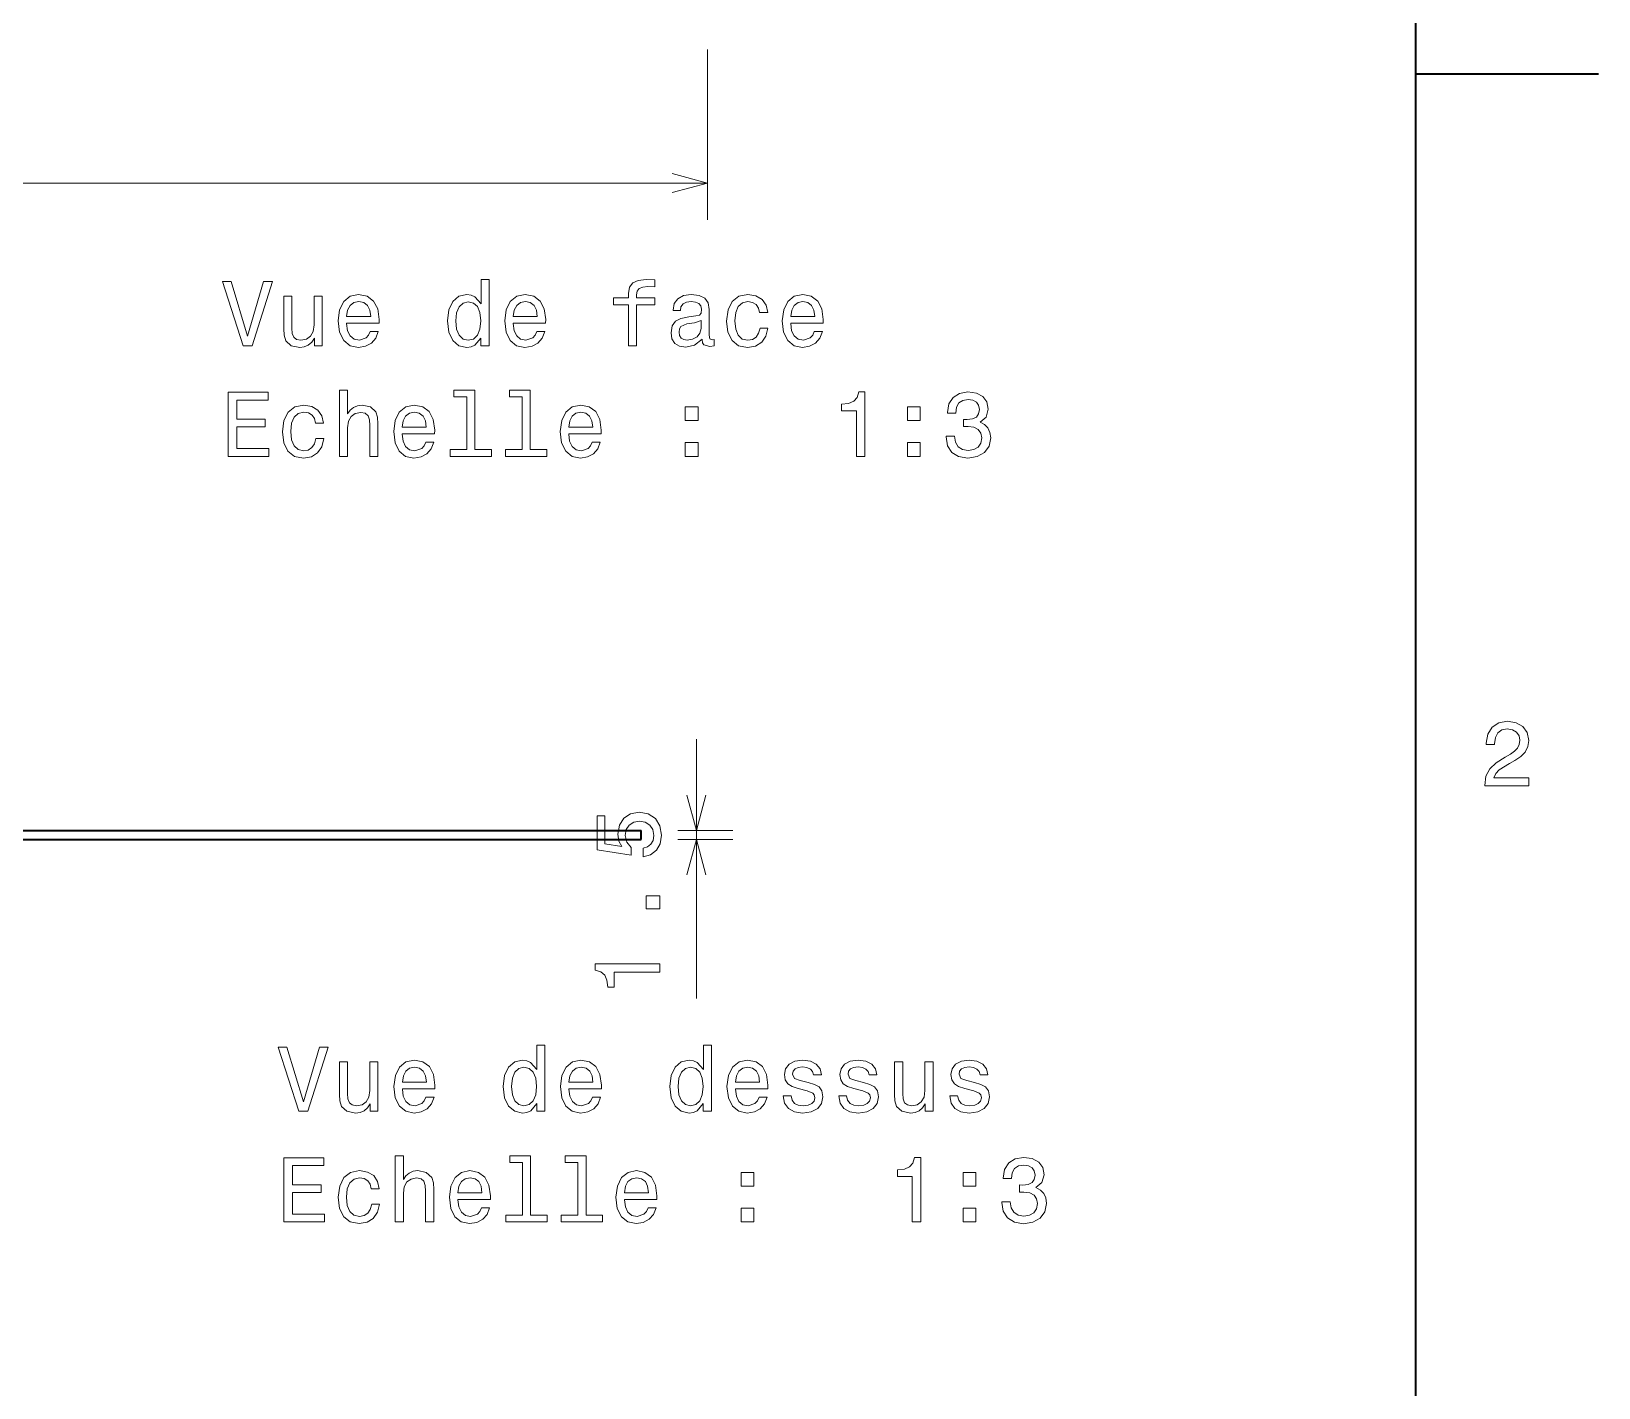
# Model space of a CAD drawing. Extents: x 0 to 210, y 0 to 297.
# Drawn here: x 124.3 to 210, y 76.7 to 150.8 of the extents above; entities that cross this region are included whole.
import ezdxf

# ---------------------------------------------------------------- set-up
doc = ezdxf.new("R2010")
doc.units = 0

msp = doc.modelspace()

# ---------------------------------------------------------------- linework, layer by layer
at = {"color": 7, "lineweight": 35}
for p, q in [((200, 10), (200, 287)), ((37.637325, 107.123825), (157.637329, 107.123825)), ((37.637325, 106.623825), (157.637329, 106.623825))]:
    msp.add_line(p, q, dxfattribs=at)
at = {"color": 3, "lineweight": 13, "ltscale": 0.232464}
msp.add_line((161.255692, 149.817017), (161.255692, 140.518463), dxfattribs=at)
at = {"color": 7, "lineweight": 35, "ltscale": 0.25}
msp.add_line((200, 148.5), (210, 148.5), dxfattribs=at)
at = {"color": 3, "lineweight": 13}
msp.add_line((41.255684, 142.518463), (161.255692, 142.518463), dxfattribs=at)
at = {"color": 3, "lineweight": 13, "ltscale": 0.354579}
msp.add_line((160.650024, 97.940681), (160.650024, 112.123825), dxfattribs=at)
at = {"color": 7, "lineweight": 35, "ltscale": 0.0125}
msp.add_line((157.637329, 106.623825), (157.637329, 107.123825), dxfattribs=at)
at = {"color": 3, "lineweight": 13, "ltscale": 0.075317}
for p, q in [((159.637329, 107.123825), (162.650024, 107.123825)), ((159.637329, 106.623825), (162.650024, 106.623825))]:
    msp.add_line(p, q, dxfattribs=at)
at = {"color": 3, "lineweight": 13}
for points in [[(159.323837, 142.000824), (161.255692, 142.518463), (159.323837, 143.036102)], [(160.132385, 109.055679), (160.650024, 107.123825), (161.167664, 109.055679)], [(161.167664, 104.691971), (160.650024, 106.623825), (160.132385, 104.691971)]]:
    msp.add_lwpolyline(points, dxfattribs=at)
at = {"color": 7, "lineweight": 13}
for points in [[(148.871445, 134.045654), (148.871445, 133.62706), (149.315247, 133.62706), (149.315247, 137.248093), (148.87648, 137.248093), (148.87648, 135.921722), (148.538589, 136.305008), (148.331818, 136.395798), (148.094788, 136.431091), (147.666107, 136.330231), (147.333252, 136.047806), (147.116394, 135.593918), (147.040756, 134.983688), (147.116394, 134.373459), (147.333252, 133.91452), (147.666107, 133.62706), (148.094788, 133.531235), (148.331818, 133.566544), (148.543625, 133.657318)], [(156.930511, 135.866257), (156.930511, 133.62706), (157.374329, 133.62706), (157.374329, 135.866257), (158.382965, 135.866257), (158.382965, 136.244492), (157.374329, 136.244492), (157.374329, 136.410919), (157.409622, 136.612656), (157.52562, 136.748825), (157.722305, 136.829514), (158.00473, 136.859772), (158.382965, 136.8396), (158.382965, 137.222885), (157.90387, 137.248093), (157.470154, 137.202713), (157.167557, 137.066544), (156.985992, 136.829514), (156.930511, 136.491608), (156.930511, 136.244492), (156.118561, 136.244492), (156.118561, 135.866257)], [(136.984558, 137.132111), (136.107025, 134.15155), (135.2043, 137.132111), (134.725189, 137.132111), (135.854874, 133.62706), (136.359192, 133.62706), (137.463654, 137.132111)], [(140.186996, 136.335266), (139.743195, 136.335266), (139.743195, 134.771866), (139.692764, 134.408768), (139.546509, 134.146515), (139.319565, 133.985123), (139.022018, 133.934692), (138.784988, 133.975037), (138.633682, 134.096085), (138.547958, 134.302856), (138.527786, 134.595352), (138.527786, 136.335266), (138.083984, 136.335266), (138.083984, 134.555008), (138.099106, 134.196945), (138.194931, 133.899399), (138.487442, 133.62706), (138.956451, 133.531235), (139.208618, 133.566544), (139.425476, 133.657318), (139.612076, 133.81366), (139.763367, 134.040604), (139.763367, 133.62706), (140.186996, 133.62706)], [(141.523453, 134.85257), (143.298676, 134.85257), (143.303711, 135.059341), (143.223022, 135.639313), (143.001129, 136.073029), (142.648102, 136.335266), (142.179077, 136.431091), (141.720139, 136.330231), (141.367111, 136.047806), (141.140167, 135.588882), (141.059479, 134.983688), (141.135132, 134.363373), (141.362076, 133.909485), (141.710052, 133.62706), (142.16394, 133.531235), (142.557312, 133.596802), (142.880081, 133.768265), (143.117111, 134.040604), (143.253281, 134.403717), (142.814529, 134.403717), (142.72374, 134.201981), (142.592621, 134.05069), (142.219421, 133.929657), (141.931961, 133.985123), (141.715103, 134.161636), (141.573883, 134.449112), (141.523453, 134.837433)], [(150.631531, 134.85257), (152.406738, 134.85257), (152.411789, 135.059341), (152.3311, 135.639313), (152.109192, 136.073029), (151.756165, 136.335266), (151.28714, 136.431091), (150.828217, 136.330231), (150.475189, 136.047806), (150.248245, 135.588882), (150.167557, 134.983688), (150.243195, 134.363373), (150.470139, 133.909485), (150.81813, 133.62706), (151.272018, 133.531235), (151.66539, 133.596802), (151.988159, 133.768265), (152.225189, 134.040604), (152.361359, 134.403717), (151.922592, 134.403717), (151.831818, 134.201981), (151.700684, 134.05069), (151.327499, 133.929657), (151.040024, 133.985123), (150.823166, 134.161636), (150.681961, 134.449112), (150.631531, 134.837433)], [(160.960052, 133.980087), (160.960052, 133.964951), (160.985275, 133.793488), (161.060928, 133.672455), (161.378647, 133.57663), (161.625763, 133.616974), (161.625763, 133.959915), (161.519852, 133.944778), (161.378647, 134.010345), (161.353424, 134.212082), (161.353424, 135.61409), (161.292908, 135.972168), (161.116394, 136.224319), (160.808762, 136.375626), (160.375046, 136.431091), (159.951416, 136.370575), (159.638733, 136.199112), (159.442047, 135.931808), (159.37648, 135.578796), (159.37648, 135.548523), (159.774902, 135.548523), (159.810196, 135.760345), (159.921158, 135.911636), (160.102707, 136.002426), (160.359909, 136.03772), (160.607025, 136.012512), (160.783539, 135.936859), (160.88945, 135.80574), (160.924759, 135.624176), (160.904587, 135.412369), (160.823883, 135.306458), (160.622162, 135.256027), (160.243927, 135.215683), (159.810196, 135.124893), (159.502563, 134.963516), (159.321014, 134.711349), (159.265533, 134.33815), (159.315964, 134.005295), (159.472305, 133.758179), (159.724472, 133.601837), (160.072449, 133.546371), (160.541473, 133.652283)], [(164.112076, 135.437576), (164.550842, 135.437576), (164.460052, 135.841034), (164.243195, 136.158768), (163.905304, 136.355453), (163.466537, 136.431091), (162.982391, 136.330231), (162.614227, 136.047806), (162.382248, 135.588882), (162.301559, 134.973602), (162.377197, 134.363373), (162.604156, 133.909485), (162.962219, 133.62706), (163.451416, 133.531235), (163.885132, 133.606888), (164.223022, 133.818695), (164.455017, 134.15155), (164.555878, 134.595352), (164.132248, 134.595352), (164.056595, 134.312943), (163.91539, 134.10112), (163.713654, 133.970001), (163.466537, 133.929657), (163.158905, 133.995209), (162.936996, 134.196945), (162.800842, 134.52475), (162.755447, 134.988739), (162.800842, 135.442627), (162.942047, 135.770432), (163.168991, 135.972168), (163.466537, 136.04277), (163.72879, 135.997375), (163.925476, 135.881378), (164.056595, 135.689743)], [(165.811646, 134.85257), (167.586853, 134.85257), (167.591904, 135.059341), (167.5112, 135.639313), (167.289307, 136.073029), (166.936279, 136.335266), (166.467255, 136.431091), (166.008331, 136.330231), (165.655304, 136.047806), (165.42836, 135.588882), (165.347656, 134.983688), (165.423309, 134.363373), (165.650253, 133.909485), (165.998245, 133.62706), (166.452133, 133.531235), (166.845505, 133.596802), (167.168274, 133.768265), (167.405304, 134.040604), (167.541473, 134.403717), (167.102707, 134.403717), (167.011932, 134.201981), (166.880798, 134.05069), (166.507599, 133.929657), (166.220139, 133.985123), (166.003281, 134.161636), (165.862076, 134.449112), (165.811646, 134.837433)], [(141.523453, 135.225769), (141.578934, 135.573746), (141.715103, 135.830948), (141.921875, 135.987289), (142.194214, 136.04277), (142.461502, 135.987289), (142.668274, 135.830948), (142.794357, 135.573746), (142.839737, 135.225769)], [(148.170425, 136.032684), (148.462936, 135.962067), (148.684845, 135.765381), (148.815964, 135.437576), (148.866394, 134.983688), (148.815964, 134.52475), (148.684845, 134.196945), (148.462936, 133.995209), (148.170425, 133.929657), (147.893051, 133.995209), (147.681244, 134.196945), (147.540024, 134.5298), (147.494644, 134.983688), (147.540024, 135.432541), (147.681244, 135.760345), (147.893051, 135.962067)], [(150.631531, 135.225769), (150.686996, 135.573746), (150.823166, 135.830948), (151.029938, 135.987289), (151.302277, 136.04277), (151.569565, 135.987289), (151.776337, 135.830948), (151.90242, 135.573746), (151.947815, 135.225769)], [(165.811646, 135.225769), (165.867111, 135.573746), (166.003281, 135.830948), (166.210052, 135.987289), (166.482391, 136.04277), (166.74968, 135.987289), (166.956451, 135.830948), (167.082535, 135.573746), (167.12793, 135.225769)], [(160.909622, 134.57518), (160.849106, 134.312943), (160.687729, 134.111206), (160.445648, 133.980087), (160.148102, 133.934692), (159.956451, 133.959915), (159.820282, 134.040604), (159.734558, 134.181808), (159.709335, 134.378494), (159.729507, 134.555008), (159.810196, 134.681091), (160.132965, 134.822311), (160.541473, 134.882828), (160.909622, 135.00386)], [(141.135132, 127.580231), (141.578934, 127.580231), (141.578934, 129.143631), (141.624329, 129.501694), (141.770569, 129.763947), (141.997528, 129.925339), (142.30011, 129.985855), (142.542191, 129.935425), (142.693481, 129.799255), (142.769135, 129.572311), (142.794357, 129.269714), (142.794357, 127.580231), (143.238159, 127.580231), (143.238159, 129.360489), (143.217987, 129.718567), (143.127197, 130.016113), (142.829651, 130.288437), (142.365677, 130.384262), (142.11351, 130.348969), (141.896652, 130.253143), (141.715103, 130.101837), (141.578934, 129.895065), (141.578934, 131.201263), (141.135132, 131.201263)], [(148.089737, 130.828064), (148.089737, 127.95343), (147.17691, 127.95343), (147.17691, 127.580231), (149.44133, 127.580231), (149.44133, 127.95343), (148.533539, 127.95343), (148.533539, 131.201263), (147.393768, 131.201263), (147.393768, 130.828064)], [(151.125763, 130.828064), (151.125763, 127.95343), (150.212936, 127.95343), (150.212936, 127.580231), (152.477356, 127.580231), (152.477356, 127.95343), (151.569565, 127.95343), (151.569565, 131.201263), (150.429794, 131.201263), (150.429794, 130.828064)], [(135.047958, 127.580231), (137.266968, 127.580231), (137.266968, 128.00386), (135.511932, 128.00386), (135.511932, 129.189026), (137.075333, 129.189026), (137.075333, 129.607605), (135.511932, 129.607605), (135.511932, 130.656601), (137.226624, 130.656601), (137.226624, 131.080231), (135.047958, 131.080231)], [(139.823883, 129.390747), (140.26265, 129.390747), (140.171875, 129.794205), (139.955017, 130.111938), (139.617111, 130.308624), (139.17836, 130.384262), (138.694214, 130.283401), (138.32605, 130.000977), (138.09407, 129.542053), (138.013367, 128.926773), (138.08902, 128.316544), (138.315964, 127.862648), (138.674042, 127.580231), (139.163223, 127.484413), (139.596939, 127.560059), (139.934845, 127.771873), (140.166824, 128.104721), (140.2677, 128.548523), (139.84407, 128.548523), (139.768417, 128.266113), (139.627197, 128.054291), (139.425476, 127.923172), (139.17836, 127.882828), (138.870728, 127.948387), (138.648819, 128.150116), (138.51265, 128.477921), (138.467255, 128.941895), (138.51265, 129.395798), (138.653854, 129.723602), (138.880814, 129.925339), (139.17836, 129.995941), (139.440598, 129.950546), (139.637299, 129.834549), (139.768417, 129.642914)], [(144.559479, 128.80574), (146.334702, 128.80574), (146.339737, 129.012512), (146.259048, 129.592484), (146.03714, 130.026199), (145.684128, 130.288437), (145.215103, 130.384262), (144.756165, 130.283401), (144.403137, 130.000977), (144.176193, 129.542053), (144.095505, 128.936859), (144.171158, 128.316544), (144.398102, 127.862648), (144.746078, 127.580231), (145.199966, 127.484413), (145.593338, 127.549973), (145.916107, 127.721443), (146.153137, 127.993774), (146.289307, 128.356888), (145.850555, 128.356888), (145.759766, 128.155151), (145.628647, 128.00386), (145.255447, 127.882828), (144.967987, 127.938301), (144.751129, 128.114807), (144.609909, 128.402283), (144.559479, 128.790604)], [(153.667557, 128.80574), (155.442764, 128.80574), (155.447815, 129.012512), (155.367126, 129.592484), (155.145218, 130.026199), (154.792191, 130.288437), (154.323166, 130.384262), (153.864243, 130.283401), (153.511215, 130.000977), (153.284271, 129.542053), (153.203568, 128.936859), (153.279221, 128.316544), (153.506165, 127.862648), (153.854156, 127.580231), (154.308044, 127.484413), (154.701416, 127.549973), (155.024185, 127.721443), (155.261215, 127.993774), (155.397369, 128.356888), (154.958618, 128.356888), (154.867844, 128.155151), (154.73671, 128.00386), (154.36351, 127.882828), (154.07605, 127.938301), (153.859192, 128.114807), (153.717987, 128.402283), (153.667557, 128.790604)], [(169.412506, 127.580231), (169.871429, 127.580231), (169.871429, 131.105453), (169.528503, 131.105453), (169.437714, 130.797806), (169.256165, 130.591034), (168.97879, 130.470001), (168.595505, 130.429657), (168.595505, 130.071579), (169.412506, 130.071579)], [(174.304443, 128.679657), (174.304443, 128.644348), (174.385132, 128.160202), (174.622162, 127.797089), (174.995361, 127.565102), (175.489594, 127.479362), (176.014084, 127.565102), (176.407455, 127.787003), (176.659622, 128.14003), (176.750397, 128.593918), (176.710052, 128.891464), (176.599106, 129.133545), (176.417542, 129.320145), (176.175476, 129.456314), (176.503281, 129.728653), (176.619278, 130.162369), (176.543625, 130.55574), (176.326767, 130.853287), (175.97374, 131.039886), (175.489594, 131.105453), (175.035706, 131.02475), (174.687714, 130.802856), (174.46077, 130.449829), (174.385132, 129.980804), (174.385132, 129.945511), (174.833969, 129.945511), (174.874313, 130.268265), (175.005447, 130.500259), (175.217255, 130.641464), (175.514801, 130.691895), (175.777054, 130.65155), (175.968704, 130.545654), (176.084686, 130.374176), (176.130081, 130.142197), (176.084686, 129.895065), (175.963654, 129.728653), (175.751831, 129.627777), (175.464371, 129.597519), (175.267685, 129.60257), (175.267685, 129.204147), (175.514801, 129.214233), (175.832535, 129.168854), (176.069565, 129.047806), (176.21077, 128.85112), (176.2612, 128.593918), (176.205734, 128.301407), (176.059479, 128.084549), (175.827484, 127.948387), (175.519852, 127.903), (175.202133, 127.95343), (174.970139, 128.104721), (174.823883, 128.346802), (174.768402, 128.679657)], [(144.559479, 129.17894), (144.61496, 129.526917), (144.751129, 129.784119), (144.957901, 129.94046), (145.230225, 129.995941), (145.497528, 129.94046), (145.7043, 129.784119), (145.830368, 129.526917), (145.875763, 129.17894)], [(153.667557, 129.17894), (153.723022, 129.526917), (153.859192, 129.784119), (154.065964, 129.94046), (154.338303, 129.995941), (154.605591, 129.94046), (154.812363, 129.784119), (154.938446, 129.526917), (154.983826, 129.17894)], [(160.047241, 129.537003), (160.743195, 129.537003), (160.743195, 130.288437), (160.047241, 130.288437)], [(172.191315, 129.537003), (172.887283, 129.537003), (172.887283, 130.288437), (172.191315, 130.288437)], [(160.047241, 127.580231), (160.743195, 127.580231), (160.743195, 128.331665), (160.047241, 128.331665)], [(172.191315, 127.580231), (172.887283, 127.580231), (172.887283, 128.331665), (172.191315, 128.331665)], [(203.769455, 109.566788), (206.175079, 109.566788), (206.175079, 110.000504), (204.273788, 110.000504), (204.379684, 110.237534), (204.561249, 110.434219), (205.121048, 110.79229), (205.418594, 110.943588), (205.75145, 111.160446), (205.98848, 111.412613), (206.124649, 111.710159), (206.175079, 112.048058), (206.08934, 112.471687), (205.85231, 112.804543), (205.489197, 113.016357), (205.020172, 113.092003), (204.536026, 113.006271), (204.167877, 112.769234), (203.930847, 112.390999), (203.850143, 111.891716), (203.850143, 111.821114), (204.309082, 111.821114), (204.309082, 111.861458), (204.354477, 112.204399), (204.490646, 112.456558), (204.707504, 112.617943), (204.994965, 112.673416), (205.287476, 112.622986), (205.504333, 112.496902), (205.645538, 112.300217), (205.695969, 112.053101), (205.660675, 111.821114), (205.56485, 111.624428), (205.403458, 111.452957), (205.181564, 111.301659), (204.884018, 111.140274), (204.389771, 110.827591), (204.041794, 110.494743), (203.835022, 110.091286), (203.769455, 109.581917)], [(140.032867, 95.27224), (139.155334, 92.291695), (138.252609, 95.27224), (137.773499, 95.27224), (138.903183, 91.767197), (139.407501, 91.767197), (140.511963, 95.27224)], [(151.919754, 92.185783), (151.919754, 91.767197), (152.363556, 91.767197), (152.363556, 95.388237), (151.924789, 95.388237), (151.924789, 94.061867), (151.586899, 94.445152), (151.380127, 94.535927), (151.143097, 94.571228), (150.714417, 94.470367), (150.381561, 94.187943), (150.164703, 93.734055), (150.089066, 93.123825), (150.164703, 92.513596), (150.381561, 92.054657), (150.714417, 91.767197), (151.143097, 91.671379), (151.380127, 91.70668), (151.591934, 91.797455)], [(161.027817, 92.185783), (161.027817, 91.767197), (161.471619, 91.767197), (161.471619, 95.388237), (161.032867, 95.388237), (161.032867, 94.061867), (160.694962, 94.445152), (160.48819, 94.535927), (160.25116, 94.571228), (159.822495, 94.470367), (159.489639, 94.187943), (159.272781, 93.734055), (159.197128, 93.123825), (159.272781, 92.513596), (159.489639, 92.054657), (159.822495, 91.767197), (160.25116, 91.671379), (160.48819, 91.70668), (160.700012, 91.797455)], [(143.235306, 94.47541), (142.791504, 94.47541), (142.791504, 92.91201), (142.741074, 92.548897), (142.594818, 92.286652), (142.367874, 92.125267), (142.070328, 92.074837), (141.833298, 92.115181), (141.681992, 92.236214), (141.596268, 92.442986), (141.576096, 92.735497), (141.576096, 94.47541), (141.132294, 94.47541), (141.132294, 92.695152), (141.147415, 92.337082), (141.24324, 92.039528), (141.535751, 91.767197), (142.004761, 91.671379), (142.256927, 91.70668), (142.473785, 91.797455), (142.660385, 91.953796), (142.811676, 92.18074), (142.811676, 91.767197), (143.235306, 91.767197)], [(144.571762, 92.992699), (146.346985, 92.992699), (146.35202, 93.199471), (146.271332, 93.779442), (146.049438, 94.213165), (145.696411, 94.47541), (145.227386, 94.571228), (144.768448, 94.470367), (144.415421, 94.187943), (144.188477, 93.729012), (144.107788, 93.123825), (144.183441, 92.50351), (144.410385, 92.049614), (144.758362, 91.767197), (145.21225, 91.671379), (145.605621, 91.736938), (145.928391, 91.908409), (146.165421, 92.18074), (146.30159, 92.543854), (145.862839, 92.543854), (145.772049, 92.342125), (145.64093, 92.190826), (145.267731, 92.069794), (144.98027, 92.125267), (144.763412, 92.301781), (144.622192, 92.589241), (144.571762, 92.97757)], [(153.67984, 92.992699), (155.455048, 92.992699), (155.460098, 93.199471), (155.37941, 93.779442), (155.157501, 94.213165), (154.804474, 94.47541), (154.335449, 94.571228), (153.876526, 94.470367), (153.523499, 94.187943), (153.296555, 93.729012), (153.215866, 93.123825), (153.291504, 92.50351), (153.518448, 92.049614), (153.86644, 91.767197), (154.320328, 91.671379), (154.713699, 91.736938), (155.036469, 91.908409), (155.273499, 92.18074), (155.409668, 92.543854), (154.970901, 92.543854), (154.880127, 92.342125), (154.748993, 92.190826), (154.375809, 92.069794), (154.088333, 92.125267), (153.871475, 92.301781), (153.73027, 92.589241), (153.67984, 92.97757)], [(162.787903, 92.992699), (164.563126, 92.992699), (164.568161, 93.199471), (164.487473, 93.779442), (164.265564, 94.213165), (163.912552, 94.47541), (163.443527, 94.571228), (162.984589, 94.470367), (162.631561, 94.187943), (162.404617, 93.729012), (162.323929, 93.123825), (162.399582, 92.50351), (162.626526, 92.049614), (162.974503, 91.767197), (163.428391, 91.671379), (163.821762, 91.736938), (164.144531, 91.908409), (164.381561, 92.18074), (164.517731, 92.543854), (164.078979, 92.543854), (163.98819, 92.342125), (163.857071, 92.190826), (163.483871, 92.069794), (163.196411, 92.125267), (162.979553, 92.301781), (162.838333, 92.589241), (162.787903, 92.97757)], [(166.761963, 93.345726), (166.333298, 93.446594), (166.015564, 93.562584), (165.909668, 93.799614), (165.939926, 93.966042), (166.045837, 94.087082), (166.2173, 94.162727), (166.464417, 94.192986), (166.701447, 94.162727), (166.888046, 94.071953), (167.009094, 93.935783), (167.059525, 93.754227), (167.49324, 93.754227), (167.49324, 93.764313), (167.417587, 94.092125), (167.210815, 94.349327), (166.888046, 94.510712), (166.464417, 94.571228), (166.035736, 94.510712), (165.723068, 94.344284), (165.526382, 94.097168), (165.465851, 93.784485), (165.511246, 93.481895), (165.652466, 93.270081), (165.884445, 93.118782), (166.222351, 93.012871), (166.716583, 92.891838), (167.019165, 92.765755), (167.099869, 92.664894), (167.130127, 92.513596), (167.084732, 92.326996), (166.963699, 92.185783), (166.767014, 92.095009), (166.504761, 92.064751), (166.227386, 92.095009), (166.025665, 92.200912), (165.889496, 92.372383), (165.834015, 92.609413), (165.405334, 92.609413), (165.475952, 92.205956), (165.682724, 91.913452), (166.010529, 91.736938), (166.464417, 91.671379), (166.938477, 91.736938), (167.286469, 91.913452), (167.498276, 92.195869), (167.573929, 92.564026), (167.518448, 92.881752), (167.362106, 93.09861), (167.104904, 93.239822)], [(169.797989, 93.345726), (169.369324, 93.446594), (169.05159, 93.562584), (168.945679, 93.799614), (168.975952, 93.966042), (169.081848, 94.087082), (169.253326, 94.162727), (169.500443, 94.192986), (169.737473, 94.162727), (169.924072, 94.071953), (170.045105, 93.935783), (170.095551, 93.754227), (170.529266, 93.754227), (170.529266, 93.764313), (170.453613, 94.092125), (170.246841, 94.349327), (169.924072, 94.510712), (169.500443, 94.571228), (169.071762, 94.510712), (168.759094, 94.344284), (168.562408, 94.097168), (168.501877, 93.784485), (168.547272, 93.481895), (168.688477, 93.270081), (168.920471, 93.118782), (169.258362, 93.012871), (169.752594, 92.891838), (170.055191, 92.765755), (170.135895, 92.664894), (170.166138, 92.513596), (170.120758, 92.326996), (169.999725, 92.185783), (169.80304, 92.095009), (169.540787, 92.064751), (169.263412, 92.095009), (169.061676, 92.200912), (168.925507, 92.372383), (168.870041, 92.609413), (168.44136, 92.609413), (168.511963, 92.205956), (168.718735, 91.913452), (169.046555, 91.736938), (169.500443, 91.671379), (169.974503, 91.736938), (170.322479, 91.913452), (170.534302, 92.195869), (170.609955, 92.564026), (170.554474, 92.881752), (170.398132, 93.09861), (170.14093, 93.239822)], [(173.595535, 94.47541), (173.151733, 94.47541), (173.151733, 92.91201), (173.101303, 92.548897), (172.955048, 92.286652), (172.728104, 92.125267), (172.430557, 92.074837), (172.193527, 92.115181), (172.042221, 92.236214), (171.956482, 92.442986), (171.93631, 92.735497), (171.93631, 94.47541), (171.492523, 94.47541), (171.492523, 92.695152), (171.507645, 92.337082), (171.60347, 92.039528), (171.895966, 91.767197), (172.36499, 91.671379), (172.617157, 91.70668), (172.834015, 91.797455), (173.020615, 91.953796), (173.171906, 92.18074), (173.171906, 91.767197), (173.595535, 91.767197)], [(175.870041, 93.345726), (175.44136, 93.446594), (175.123642, 93.562584), (175.017731, 93.799614), (175.047989, 93.966042), (175.1539, 94.087082), (175.325363, 94.162727), (175.572479, 94.192986), (175.809509, 94.162727), (175.996124, 94.071953), (176.117157, 93.935783), (176.167587, 93.754227), (176.601303, 93.754227), (176.601303, 93.764313), (176.52565, 94.092125), (176.318878, 94.349327), (175.996124, 94.510712), (175.572479, 94.571228), (175.143814, 94.510712), (174.831131, 94.344284), (174.634445, 94.097168), (174.573929, 93.784485), (174.619324, 93.481895), (174.760529, 93.270081), (174.992508, 93.118782), (175.330414, 93.012871), (175.824646, 92.891838), (176.127243, 92.765755), (176.207932, 92.664894), (176.23819, 92.513596), (176.19281, 92.326996), (176.071762, 92.185783), (175.875076, 92.095009), (175.612823, 92.064751), (175.335449, 92.095009), (175.133728, 92.200912), (174.997559, 92.372383), (174.942078, 92.609413), (174.513412, 92.609413), (174.584015, 92.205956), (174.790787, 91.913452), (175.118591, 91.736938), (175.572479, 91.671379), (176.046539, 91.736938), (176.394531, 91.913452), (176.606354, 92.195869), (176.681992, 92.564026), (176.626526, 92.881752), (176.470184, 93.09861), (176.212982, 93.239822)], [(144.571762, 93.365898), (144.627243, 93.713882), (144.763412, 93.971085), (144.970184, 94.127426), (145.242523, 94.182899), (145.509811, 94.127426), (145.716583, 93.971085), (145.842667, 93.713882), (145.888046, 93.365898)], [(151.218735, 94.172813), (151.511246, 94.102211), (151.733154, 93.905525), (151.864273, 93.577713), (151.914703, 93.123825), (151.864273, 92.664894), (151.733154, 92.337082), (151.511246, 92.135353), (151.218735, 92.069794), (150.94136, 92.135353), (150.729553, 92.337082), (150.588333, 92.669937), (150.542953, 93.123825), (150.588333, 93.57267), (150.729553, 93.900482), (150.94136, 94.102211)], [(153.67984, 93.365898), (153.735306, 93.713882), (153.871475, 93.971085), (154.078247, 94.127426), (154.350586, 94.182899), (154.617874, 94.127426), (154.824646, 93.971085), (154.950729, 93.713882), (154.996124, 93.365898)], [(160.326813, 94.172813), (160.619324, 94.102211), (160.841217, 93.905525), (160.972351, 93.577713), (161.022781, 93.123825), (160.972351, 92.664894), (160.841217, 92.337082), (160.619324, 92.135353), (160.326813, 92.069794), (160.049438, 92.135353), (159.837616, 92.337082), (159.696411, 92.669937), (159.651016, 93.123825), (159.696411, 93.57267), (159.837616, 93.900482), (160.049438, 94.102211)], [(162.787903, 93.365898), (162.843384, 93.713882), (162.979553, 93.971085), (163.186325, 94.127426), (163.458649, 94.182899), (163.725952, 94.127426), (163.932724, 93.971085), (164.058807, 93.713882), (164.104187, 93.365898)], [(138.096268, 85.720367), (140.315277, 85.720367), (140.315277, 86.143997), (138.560242, 86.143997), (138.560242, 87.329155), (140.123642, 87.329155), (140.123642, 87.747742), (138.560242, 87.747742), (138.560242, 88.796738), (140.274933, 88.796738), (140.274933, 89.220367), (138.096268, 89.220367)], [(144.183441, 85.720367), (144.627243, 85.720367), (144.627243, 87.283768), (144.672638, 87.641838), (144.818878, 87.904083), (145.045837, 88.065468), (145.348419, 88.125984), (145.5905, 88.075554), (145.741791, 87.939384), (145.817444, 87.71244), (145.842667, 87.409851), (145.842667, 85.720367), (146.286469, 85.720367), (146.286469, 87.500626), (146.266296, 87.858696), (146.175507, 88.15625), (145.87796, 88.428581), (145.413986, 88.524399), (145.161819, 88.489098), (144.944962, 88.39328), (144.763412, 88.241982), (144.627243, 88.03521), (144.627243, 89.341408), (144.183441, 89.341408)], [(151.138046, 88.968208), (151.138046, 86.093567), (150.22522, 86.093567), (150.22522, 85.720367), (152.489639, 85.720367), (152.489639, 86.093567), (151.581848, 86.093567), (151.581848, 89.341408), (150.442078, 89.341408), (150.442078, 88.968208)], [(154.174072, 88.968208), (154.174072, 86.093567), (153.261246, 86.093567), (153.261246, 85.720367), (155.525665, 85.720367), (155.525665, 86.093567), (154.617874, 86.093567), (154.617874, 89.341408), (153.478104, 89.341408), (153.478104, 88.968208)], [(172.460815, 85.720367), (172.919739, 85.720367), (172.919739, 89.245583), (172.576813, 89.245583), (172.486023, 88.93795), (172.304474, 88.731171), (172.0271, 88.610138), (171.643814, 88.569794), (171.643814, 88.211723), (172.460815, 88.211723)], [(177.352753, 86.819794), (177.352753, 86.784485), (177.433441, 86.300339), (177.670471, 85.937225), (178.043671, 85.705238), (178.537903, 85.619499), (179.062393, 85.705238), (179.455765, 85.927139), (179.707932, 86.280167), (179.798706, 86.734055), (179.758362, 87.031609), (179.647415, 87.273682), (179.465851, 87.460281), (179.223785, 87.596451), (179.55159, 87.868782), (179.667587, 88.302498), (179.591934, 88.695869), (179.375076, 88.993423), (179.022049, 89.180023), (178.537903, 89.245583), (178.084015, 89.164894), (177.736023, 88.942993), (177.509079, 88.589966), (177.433441, 88.120941), (177.433441, 88.08564), (177.882278, 88.08564), (177.922623, 88.408409), (178.053757, 88.640396), (178.265564, 88.781609), (178.56311, 88.832039), (178.825363, 88.791695), (179.017014, 88.685783), (179.132996, 88.514313), (179.178391, 88.282326), (179.132996, 88.03521), (179.011963, 87.868782), (178.80014, 87.767921), (178.51268, 87.737656), (178.315994, 87.742699), (178.315994, 87.344284), (178.56311, 87.35437), (178.880844, 87.308983), (179.117874, 87.18795), (179.259079, 86.991264), (179.309509, 86.734055), (179.254044, 86.441551), (179.107788, 86.224693), (178.875793, 86.088524), (178.568161, 86.043137), (178.250443, 86.093567), (178.018448, 86.244865), (177.872192, 86.486938), (177.816711, 86.819794)], [(142.872192, 87.530884), (143.310959, 87.530884), (143.220184, 87.934341), (143.003326, 88.252068), (142.665421, 88.448753), (142.226669, 88.524399), (141.742523, 88.423538), (141.374359, 88.141113), (141.14238, 87.682182), (141.061676, 87.06691), (141.137329, 86.45668), (141.364273, 86.002785), (141.722351, 85.720367), (142.211533, 85.62455), (142.645248, 85.700195), (142.983154, 85.91201), (143.215134, 86.244865), (143.31601, 86.688667), (142.89238, 86.688667), (142.816727, 86.40625), (142.675507, 86.194427), (142.473785, 86.063309), (142.226669, 86.022964), (141.919037, 86.088524), (141.697128, 86.290253), (141.560959, 86.618065), (141.515564, 87.082039), (141.560959, 87.535927), (141.702164, 87.863739), (141.929123, 88.065468), (142.226669, 88.13607), (142.488907, 88.090683), (142.685608, 87.974693), (142.816727, 87.783051)], [(147.607788, 86.945869), (149.383011, 86.945869), (149.388046, 87.152641), (149.307358, 87.732613), (149.085449, 88.166336), (148.732437, 88.428581), (148.263412, 88.524399), (147.804474, 88.423538), (147.451447, 88.141113), (147.224503, 87.682182), (147.143814, 87.076996), (147.219467, 86.45668), (147.446411, 86.002785), (147.794388, 85.720367), (148.248276, 85.62455), (148.641647, 85.690109), (148.964417, 85.86158), (149.201447, 86.133911), (149.337616, 86.497025), (148.898865, 86.497025), (148.808075, 86.295296), (148.676956, 86.143997), (148.303757, 86.022964), (148.016296, 86.078438), (147.799438, 86.254951), (147.658218, 86.542412), (147.607788, 86.93074)], [(156.715866, 86.945869), (158.491074, 86.945869), (158.496124, 87.152641), (158.415436, 87.732613), (158.193527, 88.166336), (157.8405, 88.428581), (157.371475, 88.524399), (156.912552, 88.423538), (156.559525, 88.141113), (156.332581, 87.682182), (156.251877, 87.076996), (156.32753, 86.45668), (156.554474, 86.002785), (156.902466, 85.720367), (157.356354, 85.62455), (157.749725, 85.690109), (158.072495, 85.86158), (158.309525, 86.133911), (158.445679, 86.497025), (158.006927, 86.497025), (157.916153, 86.295296), (157.785019, 86.143997), (157.411819, 86.022964), (157.124359, 86.078438), (156.907501, 86.254951), (156.766296, 86.542412), (156.715866, 86.93074)], [(163.095551, 87.677139), (163.791504, 87.677139), (163.791504, 88.428581), (163.095551, 88.428581)], [(175.239624, 87.677139), (175.935593, 87.677139), (175.935593, 88.428581), (175.239624, 88.428581)], [(147.607788, 87.319069), (147.663269, 87.667053), (147.799438, 87.924255), (148.00621, 88.080597), (148.278534, 88.13607), (148.545837, 88.080597), (148.752609, 87.924255), (148.878677, 87.667053), (148.924072, 87.319069)], [(156.715866, 87.319069), (156.771332, 87.667053), (156.907501, 87.924255), (157.114273, 88.080597), (157.386612, 88.13607), (157.6539, 88.080597), (157.860672, 87.924255), (157.986755, 87.667053), (158.032135, 87.319069)], [(163.095551, 85.720367), (163.791504, 85.720367), (163.791504, 86.471809), (163.095551, 86.471809)], [(175.239624, 85.720367), (175.935593, 85.720367), (175.935593, 86.471809), (175.239624, 86.471809)]]:
    msp.add_lwpolyline(points, close=True, dxfattribs=at)
at = {"color": 3, "lineweight": 13}
for points in [[(157.737198, 105.680023), (158.150742, 105.79097), (158.473511, 106.038086), (158.675247, 106.401199), (158.750885, 106.865181), (158.66011, 107.374542), (158.412994, 107.772957), (158.019623, 108.025124), (157.515305, 108.120941), (157.04628, 108.03521), (156.678131, 107.793129), (156.441101, 107.414886), (156.355362, 106.925697), (156.415878, 106.547455), (156.582306, 106.254944), (155.639221, 106.396156), (155.639221, 107.929298), (155.225677, 107.929298), (155.225677, 106.058258), (157.081589, 105.780884), (157.081589, 106.184341), (156.844559, 106.476852), (156.75882, 106.850052), (156.814285, 107.172813), (156.975677, 107.41993), (157.222794, 107.576271), (157.540512, 107.631752), (157.858246, 107.576271), (158.105362, 107.414886), (158.261703, 107.16777), (158.317169, 106.850052), (158.281876, 106.582756), (158.165878, 106.375984), (157.984314, 106.224686), (157.737198, 106.14904)], [(158.650024, 102.846733), (158.650024, 103.542702), (157.89859, 103.542702), (157.89859, 102.846733)], [(158.650024, 99.367912), (158.650024, 99.826851), (155.124817, 99.826851), (155.124817, 99.48391), (155.432449, 99.393135), (155.639221, 99.211578), (155.760254, 98.934196), (155.800598, 98.550911), (156.158676, 98.550911), (156.158676, 99.367912)]]:
    msp.add_lwpolyline(points, close=True, dxfattribs=at)

doc.saveas('drawing.dxf')
